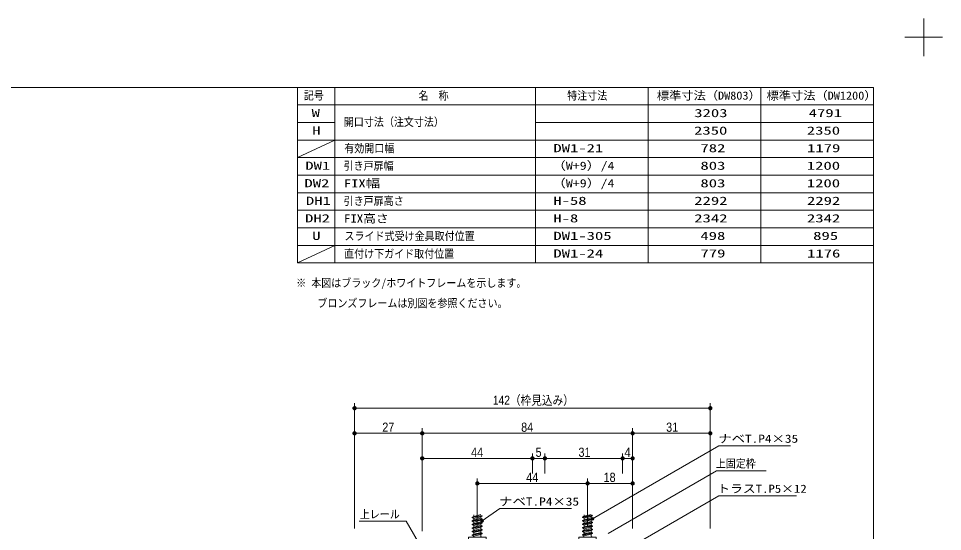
# Model space of a CAD drawing. Units: millimetres, scale not verified, with parts at other scales. Extents: x -6062 to 6062, y -3045 to 3045.
# Drawn here: x -1201 to 2488, y 998 to 3045 of the extents above; entities that cross this region are included whole.
import ezdxf
from ezdxf.enums import TextEntityAlignment as Align

# ---------------------------------------------------------------- set-up
doc = ezdxf.new("R2010")
doc.units = ezdxf.units.MM
doc.header["$LTSCALE"] = 20
for name, color, linetype, lineweight in [('0-1_0', 7, 'Continuous', 9), ('0-2_2寸法-1', 7, 'Continuous', 9), ('0-3_2寸法-3', 7, 'Continuous', 9), ('0-4_3一般', 7, 'Continuous', 9), ('0-5_1図面枠', 7, 'Continuous', 9)]:
    doc.layers.add(name, color=color, linetype=linetype, lineweight=lineweight)
doc.styles.add('ＭＳ ゴシック', font='')
doc.styles.add('ＭＳ Ｐゴシック', font='')
doc.styles.get('ＭＳ ゴシック').set_extended_font_data('MS Gothic')
doc.styles.get('ＭＳ Ｐゴシック').set_extended_font_data('MS PGothic')

# ---------------------------------------------------------------- blocks, each defined once
blk = doc.blocks.new('_Dot')
at = {"layer": '0-1_0'}
for p, q in [((-10, 0), (-20, 0)), ((9.78, 2), (-9.78, 2)), ((7.99, 6), (-7.99, 6)), ((9.16, -3.98), (-9.16, -3.98)), ((6, -7.98), (-6, -7.98))]:
    blk.add_line(p, q, dxfattribs=at)
for points in [[(10, 0), (9.92, 1.25), (9.69, 2.49), (9.3, 3.68), (8.76, 4.82), (8.09, 5.88), (7.29, 6.85), (6.37, 7.71), (5.36, 8.44), (4.26, 9.05), (3.09, 9.51), (1.87, 9.82), (0.63, 9.98), (-0.63, 9.98), (-1.87, 9.82), (-3.09, 9.51), (-4.26, 9.05), (-5.36, 8.44), (-6.37, 7.71), (-7.29, 6.85), (-8.09, 5.88), (-8.76, 4.82), (-9.3, 3.68), (-9.69, 2.49), (-9.92, 1.25), (-10, 0), (0, 0)], [(-10, 0), (-9.92, -1.25), (-9.69, -2.49), (-9.3, -3.68), (-8.76, -4.82), (-8.09, -5.88), (-7.29, -6.85), (-6.37, -7.71), (-5.36, -8.44), (-4.26, -9.05), (-3.09, -9.51), (-1.87, -9.82), (-0.63, -9.98), (0.63, -9.98), (1.87, -9.82), (3.09, -9.51), (4.26, -9.05), (5.36, -8.44), (6.37, -7.71), (7.29, -6.85), (8.09, -5.88), (8.76, -4.82), (9.3, -3.68), (9.69, -2.49), (9.92, -1.25), (10, 0), (0, 0)]]:
    blk.add_lwpolyline(points, close=True, dxfattribs=at)
blk = doc.blocks.new('グループ-67')
at = {"layer": '0-4_3一般'}
for p, q in [((56763.7, 21098.2), (57563.7, 21239.6)), ((56763.7, 21098.2), (56763.7, 21124.9)), ((57563.7, 20983.6), (56763.7, 20842.2)), ((56763.7, 20842.2), (56883.7, 20911.5)), ((56763.7, 20815.6), (56763.7, 20842.2)), ((56763.7, 20815.6), (56883.7, 20746.3)), ((56763.7, 20532.9), (57563.7, 20674.2)), ((57443.7, 21335.5), (56883.7, 21194.2)), ((56883.7, 21311.6), (56883.7, 21194.2)), ((56883.7, 21029), (56883.7, 20911.5)), ((56883.7, 20746.3), (57443.7, 20887.6)), ((57443.7, 20770.2), (56883.7, 20628.9)), ((56883.7, 20746.3), (56883.7, 20628.9)), ((57443.7, 21170.3), (57563.7, 21239.6)), ((57443.7, 21170.3), (57443.7, 21052.9)), ((57443.7, 20887.6), (57563.7, 20956.9)), ((57443.7, 20887.6), (57443.7, 20770.2)), ((57563.7, 20700.9), (57443.7, 20770.2)), ((57443.7, 20605), (57563.7, 20674.2)), ((57563.7, 20674.2), (57563.7, 20700.9)), ((56763.7, 20532.9), (56763.7, 20559.6)), ((57563.7, 20418.2), (56763.7, 20276.9)), ((56763.7, 20276.9), (56883.7, 20346.2)), ((56763.7, 20250.2), (56763.7, 20276.9)), ((56763.7, 20250.2), (56883.7, 20181)), ((56763.7, 19967.6), (57563.7, 20108.9)), ((56763.7, 19967.6), (56763.7, 19994.2)), ((56883.7, 20463.6), (56883.7, 20346.2)), ((56883.7, 20181), (57443.7, 20322.3)), ((57443.7, 20204.9), (56883.7, 20063.5)), ((56883.7, 20181), (56883.7, 20063.5)), ((57443.7, 20605), (57443.7, 20487.5)), ((57443.7, 20322.3), (57563.7, 20391.6)), ((57443.7, 20322.3), (57443.7, 20204.9)), ((57563.7, 20135.6), (57443.7, 20204.9)), ((57443.7, 20039.6), (57563.7, 20108.9)), ((57443.7, 20039.6), (57443.7, 19922.2)), ((57563.7, 20108.9), (57563.7, 20135.6)), ((57563.7, 19852.9), (56763.7, 19711.6)), ((56763.7, 19711.6), (56883.7, 19780.9)), ((56763.7, 19684.9), (56763.7, 19711.6)), ((56763.7, 19684.9), (56883.3, 19615.9)), ((56783.7, 19524.9), (57543.7, 19524.9)), ((56883.3, 19615.9), (56883.7, 19615.6)), ((56883.7, 19898.3), (56883.7, 19780.9)), ((56883.7, 19615.6), (57443.7, 19757)), ((57443.7, 19757), (57563.7, 19826.2)), ((57443.7, 19757), (57443.7, 19624.9)), ((57543.7, 19524.9), (57863.7, 19524.9)), ((57863.7, 19524.9), (57863.7, 19380.4)), ((57163.7, 19004.9), (57163.7, 18908.3))]:
    blk.add_line(p, q, dxfattribs=at)
for points in [[(57563.7, 21266.2), (56763.7, 21124.9), (56883.7, 21194.2)], [(56763.7, 21098.2), (56883.7, 21029), (57443.7, 21170.3)], [(56763.7, 20815.6), (57563.7, 20956.9), (57563.7, 20983.6)], [(57563.7, 20700.9), (56763.7, 20559.6), (56883.7, 20628.9)], [(57563.7, 20983.6), (57443.7, 21052.9), (56883.7, 20911.5)], [(56763.7, 20532.9), (56883.7, 20463.6), (57443.7, 20605)], [(56763.7, 20250.2), (57563.7, 20391.6), (57563.7, 20418.2)], [(57563.7, 20135.6), (56763.7, 19994.2), (56883.7, 20063.5)], [(56763.7, 19967.6), (56883.7, 19898.3), (57443.7, 20039.6)], [(57563.7, 20418.2), (57443.7, 20487.5), (56883.7, 20346.2)], [(57563.7, 19852.9), (57443.7, 19922.2), (56883.7, 19780.9)], [(56463.7, 19380.4), (56463.7, 19524.9), (56783.7, 19524.9)], [(56763.7, 19684.9), (57563.7, 19826.2), (57563.7, 19852.9)]]:
    blk.add_lwpolyline(points, dxfattribs=at)
for centre, radius, start, end in [((56663.7, 19380.4), 200, 180, 205.65891), ((56663.7, 19380.4), 200, 205.65891, 231.31781), ((57163.7, 20004.9), 1000, 231.31781, 250.65891), ((56783.7, 19624.9), 100, 270, 312.40515), ((56783.7, 19624.9), 100, 312.40515, 354.8103), ((57543.7, 19624.9), 100, 180, 225), ((57543.7, 19624.9), 100, 225, 270), ((57163.7, 20004.9), 1000, 289.34109, 308.68219), ((57663.7, 19380.4), 200, 308.68219, 334.34109), ((57663.7, 19380.4), 200, 334.34109, 0), ((57163.7, 20004.9), 1000, 250.65891, 270), ((57163.7, 20004.9), 1000, 270, 289.34109)]:
    blk.add_arc(centre, radius, start, end, dxfattribs=at)
blk = doc.blocks.new('グループ-68')
at = {"layer": '0-4_3一般'}
for p, q in [((48763.7, 21246.2), (47963.7, 21104.9)), ((47963.7, 21078.2), (48763.7, 21219.6)), ((47963.7, 21104.9), (48083.7, 21174.2)), ((47963.7, 21078.2), (47963.7, 21104.9)), ((47963.7, 21078.2), (48083.7, 21009)), ((47963.7, 20795.6), (48763.7, 20936.9)), ((47963.7, 20795.6), (47963.7, 20822.2)), ((48763.7, 20680.9), (47963.7, 20539.6)), ((48643.7, 21315.5), (48083.7, 21174.2)), ((48083.7, 21291.6), (48083.7, 21174.2)), ((48083.7, 21009), (48643.7, 21150.3)), ((48643.7, 21032.9), (48083.7, 20891.5)), ((48083.7, 21009), (48083.7, 20891.5)), ((48083.7, 20726.3), (48083.7, 20608.9)), ((48643.7, 21150.3), (48763.7, 21219.6)), ((48643.7, 21150.3), (48643.7, 21032.9)), ((48763.7, 20963.6), (48643.7, 21032.9)), ((48643.7, 20867.6), (48763.7, 20936.9)), ((48643.7, 20867.6), (48643.7, 20750.2)), ((48643.7, 20585), (48763.7, 20654.2)), ((48763.7, 20936.9), (48763.7, 20963.6)), ((47963.7, 20539.6), (48083.7, 20608.9)), ((47963.7, 20512.9), (47963.7, 20539.6)), ((47963.7, 20512.9), (48083.7, 20443.6)), ((47963.7, 20230.2), (48763.7, 20371.6)), ((47963.7, 20230.2), (47963.7, 20256.9)), ((48763.7, 20115.6), (47963.7, 19974.2)), ((47963.7, 19974.2), (48083.7, 20043.5)), ((47963.7, 19947.6), (47963.7, 19974.2)), ((47963.7, 19947.6), (48083.7, 19878.3)), ((48083.7, 20443.6), (48643.7, 20585)), ((48643.7, 20467.5), (48083.7, 20326.2)), ((48083.7, 20443.6), (48083.7, 20326.2)), ((48083.7, 20161), (48083.7, 20043.5)), ((48083.7, 19878.3), (48643.7, 20019.6)), ((48643.7, 20585), (48643.7, 20467.5)), ((48763.7, 20398.2), (48643.7, 20467.5)), ((48643.7, 20302.3), (48763.7, 20371.6)), ((48643.7, 20302.3), (48643.7, 20184.9)), ((48643.7, 20019.6), (48763.7, 20088.9)), ((48643.7, 20019.6), (48643.7, 19902.2)), ((48763.7, 20371.6), (48763.7, 20398.2)), ((47663.7, 19504.9), (47983.7, 19504.9)), ((47663.7, 19360.4), (47663.7, 19504.9)), ((47963.7, 19664.9), (48763.7, 19806.2)), ((47963.7, 19664.9), (47963.7, 19691.6)), ((47963.7, 19664.9), (48083.3, 19595.9)), ((48083.3, 19595.9), (48083.7, 19595.6)), ((48643.7, 19902.2), (48083.7, 19760.9)), ((48083.7, 19878.3), (48083.7, 19760.9)), ((48083.7, 19595.6), (48643.7, 19737)), ((48763.7, 19832.9), (48643.7, 19902.2)), ((48643.7, 19737), (48763.7, 19806.2)), ((48643.7, 19737), (48643.7, 19604.9)), ((48763.7, 19806.2), (48763.7, 19832.9)), ((49063.7, 19504.9), (49063.7, 19360.4)), ((48363.7, 18984.9), (48363.7, 18888.3))]:
    blk.add_line(p, q, dxfattribs=at)
for points in [[(48763.7, 20963.6), (47963.7, 20822.2), (48083.7, 20891.5)], [(47963.7, 20795.6), (48083.7, 20726.3), (48643.7, 20867.6)], [(47963.7, 20512.9), (48763.7, 20654.2), (48763.7, 20680.9)], [(48763.7, 20680.9), (48643.7, 20750.2), (48083.7, 20608.9)], [(48763.7, 20398.2), (47963.7, 20256.9), (48083.7, 20326.2)], [(47963.7, 20230.2), (48083.7, 20161), (48643.7, 20302.3)], [(47963.7, 19947.6), (48763.7, 20088.9), (48763.7, 20115.6)], [(48763.7, 20115.6), (48643.7, 20184.9), (48083.7, 20043.5)], [(48763.7, 19832.9), (47963.7, 19691.6), (48083.7, 19760.9)], [(47983.7, 19504.9), (48743.7, 19504.9), (49063.7, 19504.9)]]:
    blk.add_lwpolyline(points, dxfattribs=at)
for centre, radius, start, end in [((47863.7, 19360.4), 200, 180, 205.65891), ((47863.7, 19360.4), 200, 205.65891, 231.31781), ((48363.7, 19984.9), 1000, 231.31781, 250.65891), ((47983.7, 19604.9), 100, 270, 312.40515), ((47983.7, 19604.9), 100, 312.40515, 354.8103), ((48743.7, 19604.9), 100, 180, 225), ((48743.7, 19604.9), 100, 225, 270), ((48363.7, 19984.9), 1000, 289.34109, 308.68219), ((48863.7, 19360.4), 200, 308.68219, 334.34109), ((48863.7, 19360.4), 200, 334.34109, 0), ((48363.7, 19984.9), 1000, 250.65891, 270), ((48363.7, 19984.9), 1000, 270, 289.34109)]:
    blk.add_arc(centre, radius, start, end, dxfattribs=at)
blk = doc.blocks.new('グループ-84')
at = {"layer": '0-4_3一般'}
for name in ['グループ-68', 'グループ-67']:
    blk.add_blockref(name, (0, 0), dxfattribs=at)
blk = doc.blocks.new('グループ-86')
at = {"layer": '0-4_3一般'}
blk.add_blockref('グループ-84', (0, 0), dxfattribs=at)
blk = doc.blocks.new('グループ-87')
at = {"layer": '0-5_1図面枠'}
for p, q in [((37000, 55400), (37000, 41400)), ((53000, 55400), (53000, 41400)), ((62000, 55400), (62000, 41400)), ((71000, 55400), (71000, 41400)), ((80000, 54000), (34000, 54000)), ((37000, 52600), (34000, 52600)), ((80000, 52600), (53000, 52600)), ((80000, 51200), (34000, 51200)), ((37000, 51200), (34000, 49800)), ((80000, 49800), (34000, 49800)), ((80000, 48400), (34000, 48400)), ((80000, 48400), (34000, 48400)), ((80000, 47000), (34000, 47000)), ((80000, 47000), (34000, 47000)), ((80000, 45600), (34000, 45600)), ((80000, 45600), (34000, 45600)), ((80000, 44200), (34000, 44200)), ((37000, 42800), (34000, 41400)), ((80000, 42800), (34000, 42800))]:
    blk.add_line(p, q, dxfattribs=at)
blk.add_lwpolyline([(34000, 55400), (80000, 55400), (80000, 41400), (34000, 41400)], close=True, dxfattribs=at)
at = {"layer": '0-5_1図面枠', "style": 'ＭＳ ゴシック'}
for s, width, p in [('記号', 0.9, (34514.6, 54232.8)), ('名\u3000称', 0.9, (43676, 54221.3)), ('特注寸法', 0.9, (55538.4, 54223)), ('標準寸法（DW803）', 1.1, (62695.9, 54227.1)), ('標準寸法（DW1200）', 1.1, (71450, 54227.1)), ('W', 1.5, (35135, 52836.6)), ('3203', 1.5, (65682.7, 52834.9)), ('4791', 1.5, (74817.4, 52834.9)), ('開口寸法（注文寸法）', 0.9, (37708, 52125.1)), ('H', 1.5, (35185.1, 51436.6)), ('2350', 1.5, (65667.2, 51434.9)), ('2350', 1.5, (74667.2, 51434.9)), ('有効開口幅', 0.9, (37745.9, 50019.6)), ('DW1-21', 1.5, (54434.4, 50034.9)), ('782', 1.5, (66174.6, 50036.6)), ('1179', 1.5, (74686.8, 50034.9)), ('DW1', 1.5, (34629.7, 48634.9)), ('引き戸扉幅', 0.9, (37692.4, 48627.1)), ('（W+9）/4', 1.25, (54323.4, 48632.8)), ('803', 1.5, (66174.6, 48634.9)), ('1200', 1.5, (74667.2, 48634.9)), ('DW2', 1.5, (34562.3, 47236.6)), ('FIX幅', 1.3, (37722.9, 47221.3)), ('（W+9）/4', 1.25, (54323.4, 47232.8)), ('803', 1.5, (66174.6, 47234.9)), ('1200', 1.5, (74667.2, 47234.9)), ('DH1', 1.5, (34679.7, 45834.9)), ('引き戸扉高さ', 0.9, (37692.4, 45823.4)), ('H-58', 1.5, (54431, 45836.6)), ('2292', 1.5, (65682.7, 45836.6)), ('2292', 1.5, (74682.7, 45836.6)), ('DH2', 1.5, (34612.4, 44436.6)), ('FIX高さ', 1.15, (37722.9, 44417.6)), ('H-8', 1.5, (54431, 44436.6)), ('2342', 1.5, (65682.7, 44436.6)), ('2342', 1.5, (74682.7, 44436.6)), ('U', 1.5, (35185.1, 43036.6)), ('スライド式受け金具取付位置', 0.9, (37761.4, 43019.3)), ('DW1-305', 1.5, (54434.4, 43034.9)), ('498', 1.5, (66170.5, 43036.6)), ('895', 1.5, (75174.6, 43036.6)), ('直付け下ガイド取付位置', 0.9, (37731, 41604.1)), ('DW1-24', 1.5, (54434.4, 41634.9)), ('779', 1.5, (66178.6, 41636.6)), ('1176', 1.5, (74686.8, 41634.9)), ('※ 本図はブラック/ホワイトフレームを示します。', 0.9, (33908, 39277.6)), ('\u3000  ブロンズフレームは別図を参照ください。', 0.9, (34000, 37662.7))]:
    blk.add_text(s, height=650.9, dxfattribs=dict(at, width=width)).set_placement(p, align=Align.BOTTOM_LEFT)
blk = doc.blocks.new('グループ-88')
at = {"layer": '0-5_1図面枠'}
for p, q in [((84000, 57900), (84000, 60900)), ((85500, 59400), (82500, 59400))]:
    blk.add_line(p, q, dxfattribs=at)
blk = doc.blocks.new('グループ-90')
at = {"layer": '0-5_1図面枠'}
blk.add_lwpolyline([(-80000, 55400), (80000, 55400), (80000, -55400), (-80000, -55400)], close=True, dxfattribs=at)
blk = doc.blocks.new('図面枠')
at = {"layer": '0-5_1図面枠'}
for name in ['グループ-88', 'グループ-90']:
    blk.add_blockref(name, (0, 0), dxfattribs=at)

msp = doc.modelspace()

# ---------------------------------------------------------------- linework, layer by layer
at = {"layer": '0-2_2寸法-1'}
for p, q in [((140.68, 1410.25), (140.68, 1510.25)), ((153.4, 1490.25), (1547.97, 1490.25)), ((1560.68, 1410.25), (1560.68, 1510.25)), ((140.68, 1010.25), (140.68, 1410.25)), ((410.68, 1310.25), (410.68, 1410.25)), ((410.68, 1310.25), (410.68, 1410.25)), ((1250.68, 1310.25), (1250.68, 1410.25)), ((1250.68, 1310.25), (1250.68, 1410.25)), ((1560.68, 1010.25), (1560.68, 1410.25)), ((397.97, 1390.25), (153.4, 1390.25)), ((423.4, 1390.25), (1237.97, 1390.25)), ((1547.97, 1390.25), (1263.4, 1390.25)), ((410.68, 1000.25), (410.68, 1310.25)), ((850.68, 1230.25), (850.68, 1310.25)), ((850.68, 1230.25), (850.68, 1310.25)), ((900.68, 1230.25), (900.68, 1310.25)), ((900.68, 1230.25), (900.68, 1310.25)), ((1210.68, 1230.25), (1210.68, 1310.25)), ((1210.68, 1230.25), (1210.68, 1310.25)), ((1250.68, 1210.25), (1250.68, 1310.25)), ((423.4, 1290.25), (837.97, 1290.25)), ((863.4, 1290.25), (887.97, 1290.25)), ((1197.97, 1290.25), (913.4, 1290.25)), ((1223.4, 1290.25), (1237.97, 1290.25)), ((630.68, 1016.34), (630.68, 1210.25)), ((1057.97, 1190.25), (643.4, 1190.25)), ((1070.68, 1021.91), (1070.68, 1210.25)), ((1070.68, 1021.91), (1070.68, 1210.25)), ((1083.4, 1190.25), (1237.97, 1190.25)), ((1250.68, 1010.25), (1250.68, 1210.25))]:
    msp.add_line(p, q, dxfattribs=at)
at = {"layer": '0-3_2寸法-3'}
for p, q in [((655.58, 1041.77), (645.79, 1041.77)), ((654.68, 1037.77), (646.69, 1037.77)), ((650.87, 1045.77), (650.5, 1045.77)), ((650.87, 1045.77), (650.5, 1045.77)), ((1095.58, 1050.17), (1085.79, 1050.17)), ((1094.68, 1046.17), (1086.69, 1046.17)), ((1090.86, 1054.17), (1090.51, 1054.17)), ((1090.86, 1054.17), (1090.51, 1054.17))]:
    msp.add_line(p, q, dxfattribs=at)
for points in [[(1090.68, 1049.18), (1594.83, 1340.25), (1881.13, 1340.25)], [(1152.68, 990.25), (1585.7, 1240.25), (1783.25, 1240.25)], [(1057.75, 830.25), (1594.69, 1140.25), (1904.33, 1140.25)], [(650.68, 1040.78), (720.34, 1089.56), (1006.64, 1089.56)], [(410.68, 929.74), (347.01, 1040.25), (158.72, 1040.25)]]:
    msp.add_lwpolyline(points, dxfattribs=at)
for centre in [(650.68, 1040.78), (650.68, 1040.78), (1090.68, 1049.18), (1090.68, 1049.18)]:
    msp.add_circle(centre, 5.01, dxfattribs=at)

# ---------------------------------------------------------------- block references
at = {"layer": '0-2_2寸法-1', "xscale": 0.6356201, "yscale": 0.6356201, "rotation": 180}
for p in [(140.68, 1490.25), (140.68, 1390.25), (410.68, 1390.25), (1250.68, 1390.25), (410.68, 1290.25), (850.68, 1290.25), (900.68, 1290.25), (1210.68, 1290.25), (630.68, 1190.25), (1070.68, 1190.25)]:
    msp.add_blockref('_Dot', p, dxfattribs=at)
at = {"layer": '0-2_2寸法-1', "xscale": 0.6356201, "yscale": 0.6356201}
for p in [(1560.68, 1490.25), (410.68, 1390.25), (1250.68, 1390.25), (1560.68, 1390.25), (850.68, 1290.25), (900.68, 1290.25), (1210.68, 1290.25), (1250.68, 1290.25), (1070.68, 1190.25), (1250.68, 1190.25)]:
    msp.add_blockref('_Dot', p, dxfattribs=at)
at = {"layer": '0-4_3一般', "xscale": 0.05, "yscale": 0.05}
msp.add_blockref('グループ-86', (-1787.5, 0), dxfattribs=at)
at = {"layer": '0-5_1図面枠', "xscale": 0.05, "yscale": 0.05}
for name in ['図面枠', 'グループ-87']:
    msp.add_blockref(name, (-1787.5, 0), dxfattribs=at)

# ---------------------------------------------------------------- texts
at = {"layer": '0-2_2寸法-1', "style": 'ＭＳ Ｐゴシック'}
for s, height, width, p in [('142（枠見込み）', 36.69, 0.85, (692.77, 1492.78)), ('27', 36.66, 0.9, (251.38, 1385.19)), ('84', 36.66, 0.9, (805.7, 1385.19)), ('31', 36.66, 0.9, (1384.46, 1385.29)), ('44', 36.66, 0.9, (605.99, 1285.19)), ('5', 36.66, 0.9, (863.39, 1285.19)), ('31', 36.66, 0.9, (1034.46, 1285.29)), ('4', 36.66, 0.9, (1218.29, 1285.19)), ('44', 36.66, 0.9, (825.99, 1185.19)), ('18', 36.66, 0.9, (1134.65, 1185.29))]:
    msp.add_text(s, height=height, dxfattribs=dict(at, width=width)).set_placement(p, align=Align.BOTTOM_LEFT)
at = {"layer": '0-3_2寸法-3', "style": 'ＭＳ ゴシック'}
for s, width, p in [('ナベT.P4×35', 1.2, (1592.32, 1342.64)), ('上固定枠', 0.9, (1582.41, 1243.59)), ('トラスT.P5×12', 1.15, (1588.53, 1143.01)), ('ナベT.P4×35', 1.2, (717.84, 1091.95)), ('上レール', 0.9, (161.61, 1041.08))]:
    msp.add_text(s, height=32.55, dxfattribs=dict(at, width=width)).set_placement(p, align=Align.BOTTOM_LEFT)

doc.saveas('drawing.dxf')
